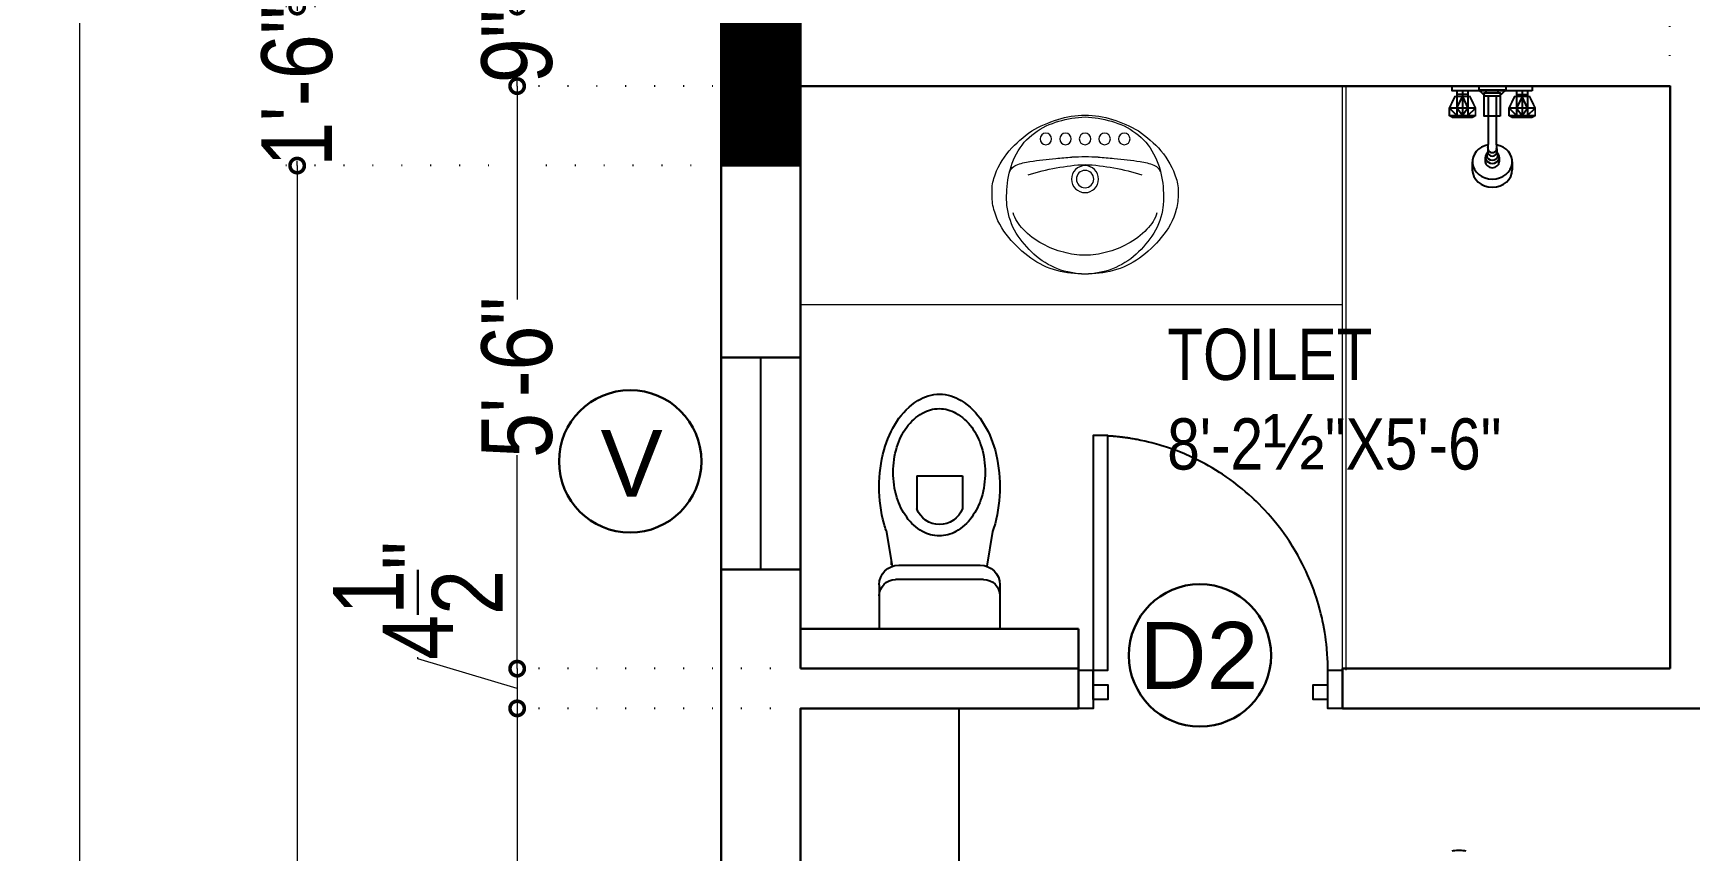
# Model space of a CAD drawing. Extents: x -454308 to 890911, y -14103 to 1343694.
# Drawn here: x 197367.3 to 197554.9, y 662066.6 to 662159.2 of the extents above; entities that cross this region are included whole.
import ezdxf

# ---------------------------------------------------------------- set-up
doc = ezdxf.new("R2010")
doc.units = 0
doc.header["$MEASUREMENT"] = 0
doc.header["$PDMODE"] = 32
doc.linetypes.add('DOT2', pattern=[3.175, 0, -3.175])
for name, color, linetype in [('A-Door', 144, 'Continuous'), ('ELE', 7, 'Continuous'), ('FURN', 250, 'Continuous'), ('FURNITURE', 250, 'Continuous')]:
    doc.layers.add(name, color=color, linetype=linetype)
for name, color, linetype, lineweight in [('A-Wall', 7, 'Continuous', 30), ('AR- Dim', 159, 'Continuous', 9), ('HATCH', 8, 'Continuous', 20), ('Layer3', 170, 'Continuous', 13), ('P-SANIT', 53, 'Continuous', 9), ('sill', 32, 'Continuous', 25), ('Text', 55, 'Continuous', 25), ('TILE', 252, 'Continuous', 0), ('WINDOW', 147, 'Continuous', 25)]:
    doc.layers.add(name, color=color, linetype=linetype, lineweight=lineweight)
doc.styles.add('AA_03.50', font='ARIALN.TTF', dxfattribs={"height": 8})
doc.styles.add('jag', font='arial.ttf')
doc.styles.get("Standard").update_dxf_attribs({"font": 'stylu.ttf', "height": 7})
doc.dimstyles.new('AA_03.50', dxfattribs={"dimtxt": 9, "dimasz": 3.25, "dimexe": 1.75, "dimexo": 3.375, "dimgap": 0.09, "dimtad": 0, "dimdec": 0, "dimzin": 3, "dimdsep": 46, "dimlunit": 4, "dimtxsty": 'AA_03.50', "dimblk": 'DOTSMALL', "dimcen": 0.09, "dimclre": 7, "dimadec": 0, "dimazin": 0, "dimtfac": 1, "dimtdec": 0, "dimtofl": 0, "dimtmove": 0, "dimatfit": 3, "dimfxl": 1, "dimtolj": 1, "dimtzin": 0, "dimlwd": -1, "dimarcsym": 0})

# ---------------------------------------------------------------- blocks, each defined once
blk = doc.blocks.new('BD')
at = {"layer": 'FURN'}
for points in [[(166042.03, 672824.71), (166059.99, 672824.71), (166059.99, 672806.71), (166042.03, 672806.71), (166042.03, 672824.71)], [(165986.18, 672808.56), (165986.02, 672808.6), (165985.86, 672808.6), (165985.65, 672808.64), (165985.49, 672808.64), (165985.32, 672808.64), (165985.16, 672808.64), (165984.95, 672808.6), (165984.79, 672808.6), (165984.62, 672808.56)]]:
    blk.add_lwpolyline(points, dxfattribs=at)
blk = doc.blocks.new('qwewerer')
at = {"layer": 'ELE', "color": 30}
for p, q in [((5777.8647, -153.8252), (5777.8647, -153.9319)), ((5778.0138, -153.8252), (5778.0138, -153.9319)), ((5778.0724, -154.1163), (5777.8062, -154.1163)), ((5777.7423, -154.1802), (5777.7423, -154.3243)), ((5777.7955, -154.1632), (5778.083, -154.1632)), ((5778.1363, -154.1802), (5778.1363, -154.3243)), ((5778.1363, -154.3243), (5777.7423, -154.3243))]:
    blk.add_line(p, q, dxfattribs=at)
for points in [[(5777.9393, -153.5586, 0.142494), (5777.8688, -153.5791, 0.10717), (5777.8, -153.6472, 0.078641), (5777.7582, -153.7405, 0.066012), (5777.7423, -153.8609, 0.066012), (5777.7582, -153.9814, 0.019964), (5777.766, -154.0063, 0.10717)], [(5778.1136, -154.0031, 0.017373), (5778.1203, -153.9814, 0.066012), (5778.1363, -153.8609, 0.066012), (5778.1203, -153.7405, 0.078641), (5778.0786, -153.6472, 0.10717), (5778.0098, -153.5791, 0.142494), (5777.9393, -153.5586, 0.142494)]]:
    blk.add_lwpolyline(points, format="xyb", dxfattribs=at)
blk.add_lwpolyline([(5777.9404, -153.6057, 0.130744), (5777.8857, -153.6203, 0.106529), (5777.8342, -153.6665, 0.083979), (5777.8023, -153.7312, 0.07291), (5777.7903, -153.8133, 0.07291), (5777.8023, -153.8954, 0.083979), (5777.8342, -153.9601, 0.106529), (5777.8857, -154.0063, 0.130744), (5777.9404, -154.0209, 0.130744), (5777.9952, -154.0063, 0.106529), (5778.0466, -153.9601, 0.083979), (5778.0785, -153.8954, 0.07291), (5778.0906, -153.8133, 0.07291), (5778.0785, -153.7312, 0.083979), (5778.0466, -153.6665, 0.106529), (5777.9952, -153.6203, 0.130744)], format="xyb", close=True, dxfattribs=at)
for points in [[(5778.0138, -153.8252), (5777.8647, -153.8252)], [(5777.766, -154.0063), (5777.7846, -154.1201)], [(5778.1136, -154.0031), (5778.0941, -154.1201)]]:
    blk.add_lwpolyline(points, dxfattribs=at)
for centre, radius, start, end in [((5777.9393, -153.9044), 0.0794, 200.2256, 339.7744), ((5777.8062, -154.1802), 0.0639, 90, 180), ((5778.0724, -154.1802), 0.0639, 0, 90), ((5777.7955, -154.2165), 0.0532, 90, 180), ((5778.083, -154.2165), 0.0532, 0, 90)]:
    blk.add_arc(centre, radius, start, end, dxfattribs=at)
at = {"layer": 'TILE', "linetype": 'Continuous', "lineweight": 5}
for p, q in [((5777.8787, -153.9551), (5777.8787, -153.9559)), ((5778.0984, -154.0945), (5778.0984, -154.1148))]:
    blk.add_line(p, q, dxfattribs=at)
blk = doc.blocks.new('s')
for p, q in [((59167.8, 41466.4), (59167.8, 41456.4)), ((59235.8, 41456.4), (59167.8, 41456.4)), ((59167.8, 41456.4), (59184.8, 41441.4)), ((59218.8, 41441.4), (59184.8, 41441.4)), ((59191.8, 41441.4), (59191.8, 41320.6)), ((59211.8, 41441.4), (59211.8, 41320.6)), ((59235.8, 41456.4), (59218.8, 41441.4)), ((59235.8, 41466.4), (59235.8, 41456.4)), ((59190.8, 41309.8), (59190.8, 41301)), ((59212.8, 41309.8), (59212.8, 41301)), ((59151.8, 41277.4), (59151.8, 41257.2)), ((59184.3, 41288.4), (59184.3, 41277.4)), ((59219.3, 41288.4), (59219.3, 41277.4)), ((59251.8, 41277.4), (59251.8, 41257.2))]:
    blk.add_line(p, q)
for centre, start, end in [((59141.8, 41320.6), 349.3898, 0), ((59261.8, 41320.6), 180, 190.6102)]:
    blk.add_arc(centre, 50, start, end)
for centre, major_axis, ratio, start_param, end_param in [((59201.8, 41277.4), (50, 0), 0.866025, 1.772154, 7.652624), ((59201.8, 41309.8), (11, 0), 0.875834, 2.978972, 6.445806), ((59201.8, 41288.4), (17.5, 0), 0.866025, 2.351309, 7.073469), ((59201.8, 41277.4), (17.5, 0), 0.866025, 3.141593, 6.283185), ((59201.8, 41293.4), (14, 0), 0.866025, 2.474568, 6.95021), ((59201.8, 41301), (11, 0), 0.875834, 3.141593, 6.283185), ((59201.8, 41257.2), (50, 0), 0.866025, 3.141593, 6.283185)]:
    blk.add_ellipse(centre, major_axis=major_axis, ratio=ratio, start_param=start_param, end_param=end_param)
blk = doc.blocks.new('SHOWER MIXER-P')
for p, q in [((-15, -17), (-15, -12)), ((15, -17), (15, -12))]:
    blk.add_line(p, q)
for points in [[(-100, -12), (100, -12), (100, 0), (-100, 0)], [(-20, -75), (20, -75), (20, -17), (-20, -17)]]:
    blk.add_lwpolyline(points, close=True)
blk = doc.blocks.new('EREWRRWE')
at = {"layer": 'FURNITURE'}
for p, q in [((158119.89, 672801.88), (158119.89, 672799.09)), ((158121.15, 672801.46), (158119.89, 672801.46)), ((158119.89, 672799.93), (158120.52, 672801.24)), ((158120.52, 672801.88), (158120.52, 672799.09)), ((158120.52, 672801.24), (158121.15, 672799.93)), ((158121.15, 672801.88), (158121.15, 672799.09)), ((158126.65, 672801.88), (158126.65, 672799.09)), ((158126.65, 672801.46), (158127.91, 672801.46)), ((158127.28, 672801.24), (158126.65, 672799.93)), ((158127.28, 672801.88), (158127.28, 672799.09)), ((158127.91, 672799.93), (158127.28, 672801.24)), ((158127.91, 672801.88), (158127.91, 672799.09)), ((158119.89, 672799.09), (158119.04, 672799.93)), ((158120.52, 672799.09), (158119.89, 672799.93)), ((158121.15, 672799.93), (158120.52, 672799.09)), ((158121.15, 672799.09), (158122, 672799.93)), ((158126.65, 672799.09), (158125.8, 672799.93)), ((158126.65, 672799.93), (158127.28, 672799.09)), ((158127.28, 672799.09), (158127.91, 672799.93)), ((158127.91, 672799.09), (158128.76, 672799.93))]:
    blk.add_line(p, q, dxfattribs=at)
at = {"layer": 'FURNITURE', "const_width": 0.215}
for points in [[(158119.04, 672799.09), (158119.41, 672798.88), (158121.63, 672798.88), (158122, 672799.09), (158122, 672799.93), (158121.37, 672801.24), (158119.67, 672801.24), (158119.04, 672799.93)], [(158128.76, 672799.09), (158128.39, 672798.88), (158126.17, 672798.88), (158125.8, 672799.09), (158125.8, 672799.93), (158126.43, 672801.24), (158128.13, 672801.24), (158128.76, 672799.93)]]:
    blk.add_lwpolyline(points, close=True, dxfattribs=at)
for points in [[(158122, 672799.93), (158119.04, 672799.93)], [(158122, 672799.09), (158119.04, 672799.09)], [(158125.8, 672799.93), (158128.76, 672799.93)], [(158125.8, 672799.09), (158128.76, 672799.09)]]:
    blk.add_lwpolyline(points, dxfattribs=at)
at = {"layer": 'FURNITURE', "xscale": 0.0452994030559635, "yscale": 0.0452994030559635, "zscale": 0.0452994030559635}
blk.add_blockref('SHOWER MIXER-P', (158123.9, 672802.42), dxfattribs=at)
at = {"layer": 'FURNITURE', "extrusion": (0, 0, -1), "xscale": 0.0452994030559635, "yscale": 0.0452994030559635, "zscale": -0.0452994030559635}
blk.add_blockref('s', (-160805.7, 670924.02), dxfattribs=at)
blk = doc.blocks.new('OVALIN PLANTA Nº 2')
at = {"layer": 'P-SANIT'}
for centre, radius in [((-0.1016, -0.162), 0.015), ((-0.0508, -0.162), 0.015), ((0, -0.162), 0.015), ((0.0508, -0.162), 0.015), ((0.1016, -0.162), 0.015), ((0, -0.266), 0.035), ((0, -0.266), 0.0225)]:
    blk.add_circle(centre, radius, dxfattribs=at)
for centre, radius, start, end in [((-0.0092, -0.3099), 0.2037, 116.7862, 136.849), ((0.0162, -0.3992), 0.3006, 106.8214, 120.9058), ((0.0169, -0.399), 0.2954, 99.9925, 113.5157), ((0.0034, -0.345), 0.2451, 90.7986, 107.628), ((0.0087, -0.4019), 0.297, 91.669, 98.331), ((-0.0034, -0.345), 0.2451, 72.372, 89.2014), ((-0.0087, -0.4019), 0.297, 81.669, 88.331), ((-0.0169, -0.399), 0.2954, 66.4843, 80.0075), ((-0.0162, -0.3992), 0.3006, 59.0942, 73.1786), ((0.0092, -0.3099), 0.2037, 43.151, 63.2138), ((0.0314, -0.3937), 0.3041, 123.9103, 138.5833), ((0.0027, -0.2979), 0.2049, 141.5769, 161.5925), ((-0.0314, -0.3937), 0.3041, 41.4167, 56.0897), ((-0.0027, -0.2979), 0.2049, 18.4075, 38.4231), ((-0.0417, -0.3252), 0.2039, 139.4152, 162.642), ((0.0716, -1.7537), 1.5482, 95.4652, 97.9638), ((-0.0021, -0.8268), 0.6186, 92.9716, 96.8438), ((-0.0269, 0.1154), 0.3245, 268.7043, 274.7481), ((0.0269, 0.1154), 0.3245, 265.2519, 271.2957), ((0.0021, -0.8268), 0.6186, 83.1562, 87.0284), ((-0.0716, -1.7537), 1.5482, 82.0362, 84.5348), ((0.0417, -0.3252), 0.2039, 17.358, 40.5848), ((0.0391, -0.3064), 0.2422, 162.407, 179.1897), ((-0.1674, -0.2578), 0.03, 111.7839, 166.7564), ((-0.1217, -0.3722), 0.1532, 97.9638, 111.7839), ((0.0328, -0.8211), 0.594, 93.1697, 107.6655), ((-0.0328, -0.8211), 0.594, 72.3345, 86.8303), ((0.1217, -0.3722), 0.1532, 68.2161, 82.0362), ((0.1674, -0.2578), 0.03, 13.2436, 68.2161), ((-0.0391, -0.3064), 0.2422, 0.8103, 17.593), ((-0.1344, -0.2962), 0.1068, 162.642, 183.6576), ((0.1344, -0.2962), 0.1068, 356.3424, 17.358), ((-0.1066, -0.3091), 0.1345, 177.3925, 195.3301), ((-0.0279, -0.3153), 0.1755, 175.9697, 187.6164), ((-0.0259, -0.3151), 0.1776, 187.6164, 210.8024), ((0.0259, -0.3151), 0.1776, 329.1976, 352.3836), ((0.0279, -0.3153), 0.1755, 352.3836, 4.0303), ((0.1066, -0.3091), 0.1345, 344.6699, 2.6075), ((-0.0596, -0.2962), 0.1833, 195.3301, 221.2175), ((-0.0995, -0.3288), 0.0902, 195.555, 227.7101), ((0.0995, -0.3288), 0.0902, 312.2899, 344.445), ((0.0596, -0.2962), 0.1833, 318.7825, 344.6699), ((0.0069, -0.2583), 0.2587, 217.8305, 235.1979), ((0.0739, -0.241), 0.3015, 213.186, 226.814), ((-0.031, -0.2788), 0.1741, 222.0906, 243.055), ((0.031, -0.2788), 0.1741, 296.945, 317.9094), ((-0.0739, -0.241), 0.3015, 313.186, 326.814), ((-0.0069, -0.2583), 0.2587, 304.8021, 322.1695), ((-0.0155, -0.2956), 0.2153, 234.441, 254.5665), ((0.0049, -0.306), 0.2069, 228.423, 248.4383), ((-0.01, -0.258), 0.2024, 240.4039, 257.0248), ((-0.0057, -0.3022), 0.1609, 252.0048, 272.03), ((0.0057, -0.3022), 0.1609, 267.97, 287.9952), ((0.01, -0.258), 0.2024, 282.9752, 299.5961), ((-0.0049, -0.306), 0.2069, 291.5617, 311.577), ((0.0155, -0.2956), 0.2153, 285.4335, 305.559), ((0, -0.2078), 0.3042, 256.1489, 270.0051), ((0.0028, -0.3035), 0.2085, 249.2189, 269.2227), ((-0.0028, -0.3035), 0.2085, 270.7773, 290.7811), ((0, -0.2078), 0.3042, 269.9949, 283.8511)]:
    blk.add_arc(centre, radius, start, end, dxfattribs=at)
blk = doc.blocks.new('EGVSVS')
at = {"layer": 'A-Wall'}
h = blk.add_hatch(dxfattribs=at)
h.set_pattern_fill('ANSI31', color=256, style=0)
h.set_pattern_definition([(45, (0, 0), (-0.088388347648, 0.088388347648), [])])
h.paths.add_polyline_path([(188258.49, 672097.51), (188258.49, 672106.51), (188240.49, 672106.51), (188240.49, 672097.51)])
blk.add_lwpolyline([(188240.49, 672106.51), (188258.49, 672106.51), (188258.49, 672097.51), (188240.49, 672097.51)], close=True, dxfattribs=at)
blk = doc.blocks.new('_DotSmall')
at = {"color": 0, "linetype": 'ByBlock', "const_width": 0.5}
blk.add_lwpolyline([(-0.0625, 0, 1), (0.0625, 0, 1)], format="xyb", close=True, dxfattribs=at)
blk = doc.blocks.new('*D99')
at = {"layer": 'AR- Dim', "color": 7, "linetype": 'DOT2', "lineweight": -2, "transparency": 16777216}
for p, q in [((197454.19, 662197.61), (197454.19, 662214.1)), ((197552.69, 662156.65), (197552.69, 662214.1))]:
    blk.add_line(p, q, dxfattribs=at)
at = {"layer": 'AR- Dim', "color": 0, "transparency": 16777216}
for p, q in [((197454.19, 662212.35), (197492.22, 662212.35)), ((197552.69, 662212.35), (197514.66, 662212.35))]:
    blk.add_line(p, q, dxfattribs=at)
at = {"layer": 'DEFPOINTS', "color": 0, "lineweight": 30, "transparency": 16777216}
for p in [(197552.69, 662212.35), (197454.19, 662194.23), (197552.69, 662153.27)]:
    blk.add_point(p, dxfattribs=at)
at = {"layer": 'AR- Dim', "color": 0, "transparency": 16777216, "xscale": 3.25, "yscale": 3.25, "zscale": 3.25, "rotation": 180}
blk.add_blockref('_DotSmall', (197454.19, 662212.35), dxfattribs=at)
at = {"layer": 'AR- Dim', "color": 0, "transparency": 16777216, "xscale": 3.25, "yscale": 3.25, "zscale": 3.25}
blk.add_blockref('_DotSmall', (197552.69, 662212.35), dxfattribs=at)
at = {"layer": 'AR- Dim', "color": 0, "lineweight": 30, "transparency": 16777216, "insert": (197503.44, 662212.35), "char_height": 8, "attachment_point": 5, "style": 'AA_03.50'}
blk.add_mtext('\\A1;8\'-2{\\H1.000000x;\\S1/2;}"', dxfattribs=at)
blk = doc.blocks.new('*D100')
at = {"layer": 'AR- Dim', "color": 0, "transparency": 16777216}
for p, q in [((197554.94, 662212.55), (197558.32, 662223.81)), ((197558.32, 662223.81), (197558.5, 662223.81)), ((197552.69, 662212.55), (197557.19, 662212.55))]:
    blk.add_line(p, q, dxfattribs=at)
at = {"layer": 'AR- Dim', "color": 7, "linetype": 'DOT2', "lineweight": -2, "transparency": 16777216}
for p, q in [((197552.69, 662156.65), (197552.69, 662214.3)), ((197557.19, 662156.65), (197557.19, 662214.3))]:
    blk.add_line(p, q, dxfattribs=at)
at = {"layer": 'DEFPOINTS', "color": 0, "lineweight": 30, "transparency": 16777216}
for p in [(197557.19, 662212.55), (197552.69, 662153.27), (197557.19, 662153.27)]:
    blk.add_point(p, dxfattribs=at)
at = {"layer": 'AR- Dim', "color": 0, "transparency": 16777216, "xscale": 3.25, "yscale": 3.25, "zscale": 3.25, "rotation": 180}
blk.add_blockref('_DotSmall', (197552.69, 662212.55), dxfattribs=at)
at = {"layer": 'AR- Dim', "color": 0, "transparency": 16777216, "xscale": 3.25, "yscale": 3.25, "zscale": 3.25}
blk.add_blockref('_DotSmall', (197557.19, 662212.55), dxfattribs=at)
at = {"layer": 'AR- Dim', "color": 0, "lineweight": 30, "transparency": 16777216, "insert": (197564.9, 662223.81), "char_height": 8, "attachment_point": 5, "style": 'AA_03.50'}
blk.add_mtext('\\A1;4{\\H1.000000x;\\S1/2;}"', dxfattribs=at)
blk = doc.blocks.new('*D125')
at = {"layer": 'AR- Dim', "color": 7, "linetype": 'DOT2', "lineweight": -2, "transparency": 16777216}
for p, q in [((197450.82, 662162.23), (197420.34, 662162.23)), ((197450.82, 662153.23), (197420.34, 662153.23))]:
    blk.add_line(p, q, dxfattribs=at)
at = {"layer": 'AR- Dim', "color": 0, "transparency": 16777216}
for p, q in [((197422.09, 662162.23), (197422.09, 662161.6)), ((197422.09, 662153.23), (197422.09, 662153.87))]:
    blk.add_line(p, q, dxfattribs=at)
at = {"layer": 'DEFPOINTS', "color": 0, "lineweight": 30, "transparency": 16777216}
for p in [(197454.19, 662162.23), (197422.09, 662153.23), (197454.19, 662153.23)]:
    blk.add_point(p, dxfattribs=at)
at = {"layer": 'AR- Dim', "color": 0, "transparency": 16777216, "xscale": 3.25, "yscale": 3.25, "zscale": 3.25}
for p, rotation in [((197422.09, 662162.23), 90), ((197422.09, 662153.23), 270)]:
    blk.add_blockref('_DotSmall', p, dxfattribs=dict(at, rotation=rotation))
at = {"layer": 'AR- Dim', "color": 0, "lineweight": 30, "transparency": 16777216, "insert": (197422.09, 662157.73), "char_height": 8, "attachment_point": 5, "rotation": 90, "style": 'AA_03.50'}
blk.add_mtext('\\A1;9"', dxfattribs=at)
blk = doc.blocks.new('*D126')
at = {"layer": 'AR- Dim', "color": 7, "linetype": 'DOT2', "lineweight": -2, "transparency": 16777216}
for p, q in [((197450.82, 662153.23), (197420.34, 662153.23)), ((197450.82, 662087.27), (197420.34, 662087.27))]:
    blk.add_line(p, q, dxfattribs=at)
at = {"layer": 'AR- Dim', "color": 0, "transparency": 16777216}
for p, q in [((197422.09, 662153.23), (197422.09, 662129.07)), ((197422.09, 662087.27), (197422.09, 662111.43))]:
    blk.add_line(p, q, dxfattribs=at)
at = {"layer": 'DEFPOINTS', "color": 0, "lineweight": 30, "transparency": 16777216}
for p in [(197454.19, 662153.23), (197422.09, 662087.27), (197454.19, 662087.27)]:
    blk.add_point(p, dxfattribs=at)
at = {"layer": 'AR- Dim', "color": 0, "transparency": 16777216, "xscale": 3.25, "yscale": 3.25, "zscale": 3.25}
for p, rotation in [((197422.09, 662153.23), 90), ((197422.09, 662087.27), 270)]:
    blk.add_blockref('_DotSmall', p, dxfattribs=dict(at, rotation=rotation))
at = {"layer": 'AR- Dim', "color": 0, "lineweight": 30, "transparency": 16777216, "insert": (197422.09, 662120.25), "char_height": 8, "attachment_point": 5, "rotation": 90, "style": 'AA_03.50'}
blk.add_mtext('\\A1;5\'-6"', dxfattribs=at)
blk = doc.blocks.new('*D127')
at = {"layer": 'AR- Dim', "color": 0, "transparency": 16777216}
for p, q in [((197410.84, 662088.4), (197410.84, 662088.58)), ((197422.09, 662085.02), (197410.84, 662088.4)), ((197422.09, 662087.27), (197422.09, 662082.77))]:
    blk.add_line(p, q, dxfattribs=at)
at = {"layer": 'AR- Dim', "color": 7, "linetype": 'DOT2', "lineweight": -2, "transparency": 16777216}
for p, q in [((197450.82, 662087.27), (197420.34, 662087.27)), ((197450.82, 662082.77), (197420.34, 662082.77))]:
    blk.add_line(p, q, dxfattribs=at)
at = {"layer": 'DEFPOINTS', "color": 0, "lineweight": 30, "transparency": 16777216}
for p in [(197454.19, 662087.27), (197422.09, 662082.77), (197454.19, 662082.77)]:
    blk.add_point(p, dxfattribs=at)
at = {"layer": 'AR- Dim', "color": 0, "transparency": 16777216, "xscale": 3.25, "yscale": 3.25, "zscale": 3.25}
for p, rotation in [((197422.09, 662087.27), 90), ((197422.09, 662082.77), 270)]:
    blk.add_blockref('_DotSmall', p, dxfattribs=dict(at, rotation=rotation))
at = {"layer": 'AR- Dim', "color": 0, "lineweight": 30, "transparency": 16777216, "insert": (197410.84, 662094.98), "char_height": 8, "attachment_point": 5, "rotation": 90, "style": 'AA_03.50'}
blk.add_mtext('\\A1;4{\\H1.000000x;\\S1/2;}"', dxfattribs=at)
blk = doc.blocks.new('*D128')
at = {"layer": 'AR- Dim', "color": 7, "linetype": 'DOT2', "lineweight": -2, "transparency": 16777216}
for p, q in [((197450.82, 662082.77), (197420.34, 662082.77)), ((197459.82, 661947.77), (197420.34, 661947.77))]:
    blk.add_line(p, q, dxfattribs=at)
at = {"layer": 'AR- Dim', "color": 0, "transparency": 16777216}
for p, q in [((197422.09, 662082.77), (197422.09, 662026.33)), ((197422.09, 661947.77), (197422.09, 662004.21))]:
    blk.add_line(p, q, dxfattribs=at)
at = {"layer": 'DEFPOINTS', "color": 0, "lineweight": 30, "transparency": 16777216}
for p in [(197454.19, 662082.77), (197422.09, 661947.77), (197463.19, 661947.77)]:
    blk.add_point(p, dxfattribs=at)
at = {"layer": 'AR- Dim', "color": 0, "transparency": 16777216, "xscale": 3.25, "yscale": 3.25, "zscale": 3.25}
for p, rotation in [((197422.09, 662082.77), 90), ((197422.09, 661947.77), 270)]:
    blk.add_blockref('_DotSmall', p, dxfattribs=dict(at, rotation=rotation))
at = {"layer": 'AR- Dim', "color": 0, "lineweight": 30, "transparency": 16777216, "insert": (197422.09, 662015.27), "char_height": 8, "attachment_point": 5, "rotation": 90, "style": 'AA_03.50'}
blk.add_mtext('\\A1;11\'-3"', dxfattribs=at)
blk = doc.blocks.new('*D134')
at = {"layer": 'AR- Dim', "color": 7, "linetype": 'DOT2', "lineweight": -2, "transparency": 16777216}
for p, q in [((197441.82, 662162.23), (197395.42, 662162.23)), ((197441.82, 662144.23), (197395.42, 662144.23))]:
    blk.add_line(p, q, dxfattribs=at)
at = {"layer": 'AR- Dim', "color": 0, "transparency": 16777216}
for p, q in [((197397.17, 662162.23), (197397.17, 662161.74)), ((197397.17, 662144.23), (197397.17, 662144.72))]:
    blk.add_line(p, q, dxfattribs=at)
at = {"layer": 'DEFPOINTS', "color": 0, "lineweight": 30, "transparency": 16777216}
for p in [(197445.19, 662162.23), (197397.17, 662144.23), (197445.19, 662144.23)]:
    blk.add_point(p, dxfattribs=at)
at = {"layer": 'AR- Dim', "color": 0, "transparency": 16777216, "xscale": 3.25, "yscale": 3.25, "zscale": 3.25}
for p, rotation in [((197397.17, 662162.23), 90), ((197397.17, 662144.23), 270)]:
    blk.add_blockref('_DotSmall', p, dxfattribs=dict(at, rotation=rotation))
at = {"layer": 'AR- Dim', "color": 0, "lineweight": 30, "transparency": 16777216, "insert": (197397.17, 662153.23), "char_height": 8, "attachment_point": 5, "rotation": 90, "style": 'AA_03.50'}
blk.add_mtext('\\A1;1\'-6"', dxfattribs=at)
blk = doc.blocks.new('*D135')
at = {"layer": 'AR- Dim', "color": 7, "linetype": 'DOT2', "lineweight": -2, "transparency": 16777216}
for p, q in [((197441.82, 662144.23), (197395.42, 662144.23)), ((197441.82, 661947.77), (197395.42, 661947.77))]:
    blk.add_line(p, q, dxfattribs=at)
at = {"layer": 'AR- Dim', "color": 0, "transparency": 16777216}
for p, q in [((197397.17, 662144.23), (197397.17, 662059.46)), ((197397.17, 661947.77), (197397.17, 662032.54))]:
    blk.add_line(p, q, dxfattribs=at)
at = {"layer": 'DEFPOINTS', "color": 0, "lineweight": 30, "transparency": 16777216}
for p in [(197445.19, 662144.23), (197397.17, 661947.77), (197445.19, 661947.77)]:
    blk.add_point(p, dxfattribs=at)
at = {"layer": 'AR- Dim', "color": 0, "transparency": 16777216, "xscale": 3.25, "yscale": 3.25, "zscale": 3.25}
for p, rotation in [((197397.17, 662144.23), 90), ((197397.17, 661947.77), 270)]:
    blk.add_blockref('_DotSmall', p, dxfattribs=dict(at, rotation=rotation))
at = {"layer": 'AR- Dim', "color": 0, "lineweight": 30, "transparency": 16777216, "insert": (197397.17, 662046), "char_height": 8, "attachment_point": 5, "rotation": 90, "style": 'AA_03.50'}
blk.add_mtext('\\A1;16\'-4{\\H1.000000x;\\S1/2;}"', dxfattribs=at)
blk = doc.blocks.new('*D141')
at = {"layer": 'AR- Dim', "color": 7, "linetype": 'DOT2', "lineweight": -2, "transparency": 16777216}
for p, q in [((197441.82, 662198.73), (197370.76, 662198.73)), ((197441.82, 661706.93), (197370.76, 661706.93))]:
    blk.add_line(p, q, dxfattribs=at)
at = {"layer": 'AR- Dim', "color": 0, "transparency": 16777216}
for p, q in [((197372.51, 662198.73), (197372.51, 661964.33)), ((197372.51, 661706.93), (197372.51, 661941.33))]:
    blk.add_line(p, q, dxfattribs=at)
at = {"layer": 'DEFPOINTS', "color": 0, "lineweight": 30, "transparency": 16777216}
for p in [(197445.19, 662198.73), (197372.51, 661706.93), (197445.19, 661706.93)]:
    blk.add_point(p, dxfattribs=at)
at = {"layer": 'AR- Dim', "color": 0, "transparency": 16777216, "xscale": 3.25, "yscale": 3.25, "zscale": 3.25}
for p, rotation in [((197372.51, 662198.73), 90), ((197372.51, 661706.93), 270)]:
    blk.add_blockref('_DotSmall', p, dxfattribs=dict(at, rotation=rotation))
at = {"layer": 'AR- Dim', "color": 0, "lineweight": 30, "transparency": 16777216, "insert": (197372.51, 661952.83), "char_height": 8, "attachment_point": 5, "rotation": 90, "style": 'AA_03.50'}
blk.add_mtext('\\A1;41\'-0"', dxfattribs=at)

msp = doc.modelspace()

# ---------------------------------------------------------------- linework, layer by layer
at = {"layer": 'A-Door'}
msp.add_lwpolyline([(197515.592, 662082.773), (197513.931, 662082.773), (197513.931, 662087.092), (197515.592, 662087.092), (197515.592, 662082.773), (197513.931, 662082.773), (197513.931, 662083.77), (197512.27, 662083.77), (197512.27, 662085.431), (197513.931, 662085.431), (197513.931, 662087.092), (197513.917, 662087.962), (197513.897, 662088.445), (197513.868, 662088.922), (197513.816, 662089.563), (197513.768, 662090.036), (197513.713, 662090.489), (197513.654, 662090.918), (197513.588, 662091.349), (197513.514, 662091.783), (197513.434, 662092.208), (197513.337, 662092.679), (197513.273, 662092.972), (197513.152, 662093.479), (197513.023, 662093.98), (197512.87, 662094.527), (197512.754, 662094.913), (197512.632, 662095.299), (197512.454, 662095.829), (197512.326, 662096.19), (197512.114, 662096.752), (197511.955, 662097.15), (197511.78, 662097.567), (197511.633, 662097.904), (197511.475, 662098.252), (197511.248, 662098.73), (197511.064, 662099.1), (197510.805, 662099.599), (197510.527, 662100.106), (197510.293, 662100.514), (197509.942, 662101.097), (197509.781, 662101.354), (197509.573, 662101.676), (197509.265, 662102.134), (197508.975, 662102.548), (197508.72, 662102.9), (197508.441, 662103.269), (197508.157, 662103.633), (197507.825, 662104.042), (197507.428, 662104.51), (197507.171, 662104.802), (197506.761, 662105.251), (197506.503, 662105.523), (197506.146, 662105.886), (197505.84, 662106.188), (197505.599, 662106.418), (197505.349, 662106.651), (197505.009, 662106.959), (197504.617, 662107.3), (197504.231, 662107.624), (197503.784, 662107.983), (197503.272, 662108.376), (197502.869, 662108.671), (197502.428, 662108.982), (197501.984, 662109.281), (197501.665, 662109.488), (197501.238, 662109.756), (197500.812, 662110.011), (197500.412, 662110.241), (197500.046, 662110.444), (197499.733, 662110.612), (197499.369, 662110.799), (197499.057, 662110.955), (197498.766, 662111.095), (197498.494, 662111.223), (197498.173, 662111.369), (197497.93, 662111.476), (197497.681, 662111.582), (197497.412, 662111.694), (197497.113, 662111.814), (197496.849, 662111.917), (197496.589, 662112.014), (197496.202, 662112.155), (197496.202, 662112.155), (197495.878, 662112.266), (197495.641, 662112.346), (197495.394, 662112.425), (197495.394, 662112.425), (197495.019, 662112.541), (197494.78, 662112.612), (197494.78, 662112.612), (197494.514, 662112.688), (197494.514, 662112.688), (197494.266, 662112.756), (197494.266, 662112.756), (197494.005, 662112.825), (197494.005, 662112.825), (197493.607, 662112.925), (197493.607, 662112.925), (197493.198, 662113.02), (197493.198, 662113.02), (197492.761, 662113.115), (197492.323, 662113.202), (197492.175, 662113.23), (197492.066, 662113.25), (197491.884, 662113.282), (197491.749, 662113.305), (197491.557, 662113.336), (197491.465, 662113.351), (197491.316, 662113.374), (197491.231, 662113.387), (197491.129, 662113.401), (197491.002, 662113.419), (197490.887, 662113.435), (197490.808, 662113.446), (197490.713, 662113.458), (197490.621, 662113.469), (197490.517, 662113.482), (197490.403, 662113.495), (197490.286, 662113.509), (197490.098, 662113.529), (197489.953, 662113.544), (197489.823, 662113.556), (197489.665, 662113.57), (197489.585, 662113.577), (197489.477, 662113.586), (197489.346, 662113.596), (197489.23, 662113.605), (197489.135, 662113.605), (197489.013, 662113.671), (197487.352, 662113.671), (197487.352, 662082.773), (197485.691, 662082.773), (197485.691, 662087.092), (197487.352, 662087.092), (197487.352, 662085.431), (197489.013, 662085.431), (197489.013, 662083.77), (197487.352, 662083.77), (197487.352, 662087.092), (197489.013, 662087.092), (197489.013, 662113.671)], dxfattribs=at)
at = {"layer": 'A-Wall'}
for p, q in [((197552.691, 662153.273), (197552.691, 662087.273)), ((197454.191, 662122.497), (197445.191, 662122.497)), ((197454.191, 662098.497), (197445.191, 662098.497)), ((197485.691, 662091.773), (197454.191, 662091.773)), ((197485.691, 662082.773), (197485.691, 662091.773)), ((197485.691, 662087.273), (197454.191, 662087.273)), ((197552.691, 662087.273), (197515.592, 662087.273)), ((197515.592, 662082.773), (197515.592, 662087.273)), ((197485.691, 662082.773), (197454.191, 662082.773)), ((197552.691, 662082.773), (197515.592, 662082.773)), ((197552.691, 662082.773), (197629.403, 662082.773))]:
    msp.add_line(p, q, dxfattribs=at)
for points in [[(197445.191, 662198.732), (197445.191, 661706.931)], [(197552.691, 662153.232), (197454.191, 662153.232), (197454.191, 662087.273)], [(197454.191, 662082.773), (197454.191, 661947.773)]]:
    msp.add_lwpolyline(points, dxfattribs=at)
at = {"layer": 'ELE', "linetype": 'ByBlock', "lineweight": 30}
for centre in [(197434.898, 662110.742), (197499.439, 662088.771)]:
    msp.add_circle(centre, 8.062, dxfattribs=at)
at = {"layer": 'HATCH'}
for p, q in [((197515.592, 662128.497), (197515.592, 662153.232)), ((197454.191, 662128.497), (197515.592, 662128.497))]:
    msp.add_line(p, q, dxfattribs=at)
at = {"layer": 'Layer3'}
for p, q in [((197515.592, 662087.092), (197515.592, 662153.232)), ((197515.992, 662087.092), (197515.992, 662153.232))]:
    msp.add_line(p, q, dxfattribs=at)
at = {"layer": 'sill'}
for p, q in [((197445.191, 662122.497), (197445.191, 662098.497)), ((197454.191, 662098.497), (197454.191, 662122.497))]:
    msp.add_line(p, q, dxfattribs=at)
at = {"layer": 'WINDOW'}
msp.add_line((197449.691, 662098.497), (197449.691, 662122.497), dxfattribs=at)

# ---------------------------------------------------------------- block references
at = {"layer": 'A-Wall', "rotation": 270}
msp.add_blockref('EGVSVS', (-474652.315, 850402.725), dxfattribs=at)
at = {"layer": 'A-Wall', "xscale": -1}
msp.add_blockref('EREWRRWE', (355656.456, -10649.19), dxfattribs=at)
at = {"layer": 'ELE', "xscale": -34.69827985391021, "yscale": 34.69827985391021, "zscale": 34.69827985391021}
msp.add_blockref('qwewerer', (397954.495, 667446.561), dxfattribs=at)
at = {"layer": 'P-SANIT', "xscale": -43.70907628163695, "yscale": 43.70907628163695, "zscale": 43.70907628163695}
msp.add_blockref('OVALIN PLANTA Nº 2', (197486.426, 662154.325), dxfattribs=at)
at = {"layer": 'Text', "xscale": -1}
msp.add_blockref('BD', (363514.184, -10741.936), dxfattribs=at)

# ---------------------------------------------------------------- texts
at = {"layer": 'Text', "insert": (197495.733, 662117.743), "char_height": 5.79452, "width": 97.15537, "attachment_point": 4}
msp.add_mtext('{\\fArial Narrow|b0|i0|c0|p15;TOILET\\P8\'-2\\fStylus BT|b0|i0|c0|p34;\\H1.0833x;½\\fArial Narrow|b0|i0|c0|p15;\\H0.92311x;"X5\'-6"}', dxfattribs=at)
at = {"layer": 'Text', "char_height": 7.57161, "width": 212.54385, "attachment_point": 1, "style": 'jag'}
for s, insert in [('V{\\H0.8193x; }^I', (197431.532, 662114.296)), ('D2{\\H0.8193x; }^I', (197492.556, 662092.556))]:
    msp.add_mtext(s, dxfattribs=dict(at, insert=insert))

# ---------------------------------------------------------------- dimensions: what is measured, and where the dimension line sits
at = {"layer": 'AR- Dim', "lineweight": 30}
for base, p1, p2, picture, middle in [((197557.191, 662212.554), (197552.691, 662153.273), (197557.191, 662153.273), '*D100', (197558.586, 662223.806)), ((197552.691, 662212.351), (197454.191, 662194.232), (197552.691, 662153.273), '*D99', (197503.441, 662212.351))]:
    dim = msp.add_linear_dim(base=base, p1=p1, p2=p2, dimstyle='AA_03.50', override={"dimtxt": 8, "dimdec": 1, "dimtdec": 1, "dimtmove": 1, "dimfxl": 0.1}, dxfattribs=at)
    dim.commit()
    dim.dimension.update_dxf_attribs({"geometry": picture, "text_midpoint": middle})
for base, p1, p2, override, picture, middle in [((197372.508, 661706.931), (197445.191, 662198.732), (197445.191, 661706.931), {"dimtxt": 8, "dimdec": 1, "dimtdec": 1, "dimfxl": 0.1}, '*D141', (197372.508, 661952.831)), ((197397.17, 662144.232), (197445.191, 662162.232), (197445.191, 662144.232), {"dimtxt": 8, "dimdec": 1, "dimtdec": 1, "dimtmove": 1, "dimfxl": 0.1}, '*D134', (197397.17, 662153.232)), ((197422.09, 662153.232), (197454.191, 662162.232), (197454.191, 662153.232), {"dimtxt": 8, "dimdec": 1, "dimtdec": 1, "dimtmove": 1, "dimfxl": 0.1}, '*D125', (197422.09, 662157.732)), ((197422.09, 662087.273), (197454.191, 662153.232), (197454.191, 662087.273), {"dimtxt": 8, "dimdec": 1, "dimtdec": 1, "dimtmove": 1, "dimfxl": 0.1}, '*D126', (197422.09, 662120.253)), ((197397.17, 661947.773), (197445.191, 662144.232), (197445.191, 661947.773), {"dimtxt": 8, "dimdec": 1, "dimtdec": 1, "dimtmove": 1, "dimfxl": 0.1}, '*D135', (197397.17, 662046.003)), ((197422.09, 662082.773), (197454.191, 662087.273), (197454.191, 662082.773), {"dimtxt": 8, "dimdec": 1, "dimtdec": 1, "dimtmove": 1, "dimfxl": 0.1}, '*D127', (197410.839, 662088.668)), ((197422.09, 661947.773), (197454.191, 662082.773), (197463.191, 661947.773), {"dimtxt": 8, "dimdec": 1, "dimtdec": 1, "dimtmove": 1, "dimfxl": 0.1}, '*D128', (197422.09, 662015.273))]:
    dim = msp.add_linear_dim(base=base, p1=p1, p2=p2, angle=90, dimstyle='AA_03.50', override=override, dxfattribs=at)
    dim.commit()
    dim.dimension.update_dxf_attribs({"geometry": picture, "text_midpoint": middle})

doc.saveas('drawing.dxf')
